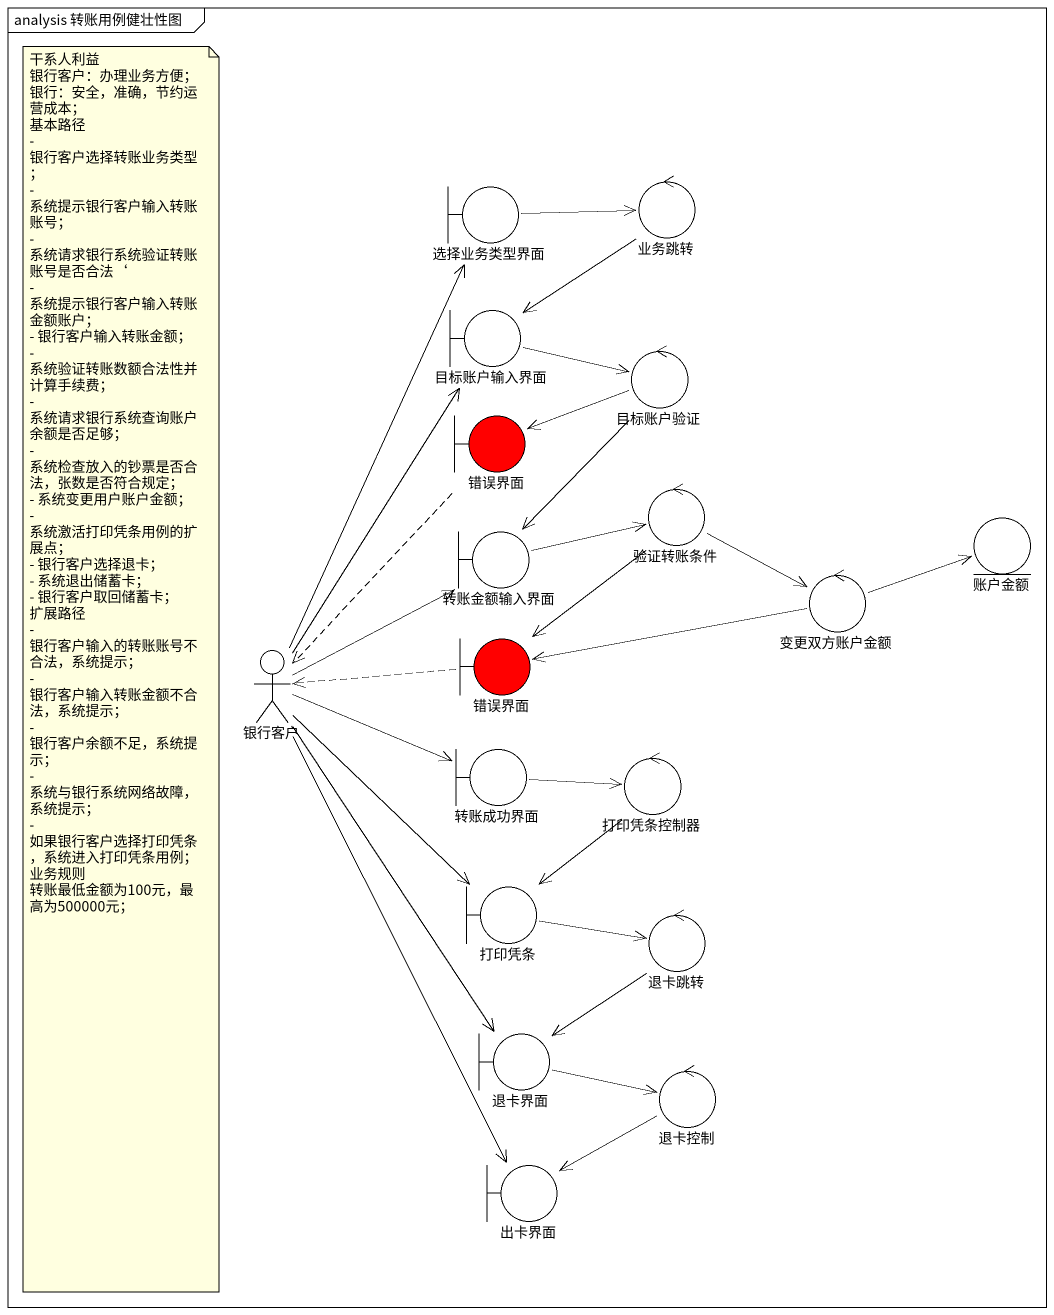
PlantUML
@startuml
mainframe analysis 转账用例健壮性图
boundary 选择业务类型界面
control 业务跳转
boundary 目标账户输入界面
control 目标账户验证
boundary 错误界面 #FF0000
boundary 转账金额输入界面
control 验证转账条件
entity 账户金额
control 变更双方账户金额
actor 银行客户
boundary "错误界面" as 错误界面_2 #FF0000
boundary 转账成功界面
control 打印凭条控制器
boundary 打印凭条
control 退卡跳转
boundary 退卡界面
control 退卡控制
boundary 出卡界面
选择业务类型界面 -right-> 业务跳转
业务跳转 --> 目标账户输入界面
目标账户输入界面 -right-> 目标账户验证
目标账户验证 -left-> 错误界面
目标账户验证 --> 转账金额输入界面
错误界面 ..> 银行客户
转账金额输入界面 -right-> 验证转账条件
验证转账条件 -right-> 变更双方账户金额
验证转账条件 --> 错误界面_2
变更双方账户金额 -right-> 账户金额
变更双方账户金额 -left-> 错误界面_2
银行客户 -up-> 选择业务类型界面
银行客户 -up-> 目标账户输入界面
银行客户 -right-> 转账金额输入界面
银行客户 -right-> 转账成功界面
银行客户 --> 打印凭条
银行客户 --> 退卡界面
银行客户 --> 出卡界面
错误界面_2 .left.> 银行客户
转账成功界面 -right-> 打印凭条控制器
打印凭条控制器 --> 打印凭条
打印凭条 -right-> 退卡跳转
退卡跳转 --> 退卡界面
退卡界面 -right-> 退卡控制
退卡控制 -left-> 出卡界面
note as N1
  干系人利益
  银行客户：办理业务方便；
  银行：安全，准确，节约运营成本；
  基本路径
  - 银行客户选择转账业务类型；
  - 系统提示银行客户输入转账账号；
  - 系统请求银行系统验证转账账号是否合法‘
  - 系统提示银行客户输入转账金额账户；
  - 银行客户输入转账金额；
  - 系统验证转账数额合法性并计算手续费；
  - 系统请求银行系统查询账户余额是否足够；
  - 系统检查放入的钞票是否合法，张数是否符合规定；
  - 系统变更用户账户金额；
  - 系统激活打印凭条用例的扩展点；
  - 银行客户选择退卡；
  - 系统退出储蓄卡；
  - 银行客户取回储蓄卡；
  扩展路径
  - 银行客户输入的转账账号不合法，系统提示；
  - 银行客户输入转账金额不合法，系统提示；
  - 银行客户余额不足，系统提示；
  - 系统与银行系统网络故障，系统提示；
  - 如果银行客户选择打印凭条，系统进入打印凭条用例；
  业务规则
  转账最低金额为100元，最高为500000元；
end note
@enduml
